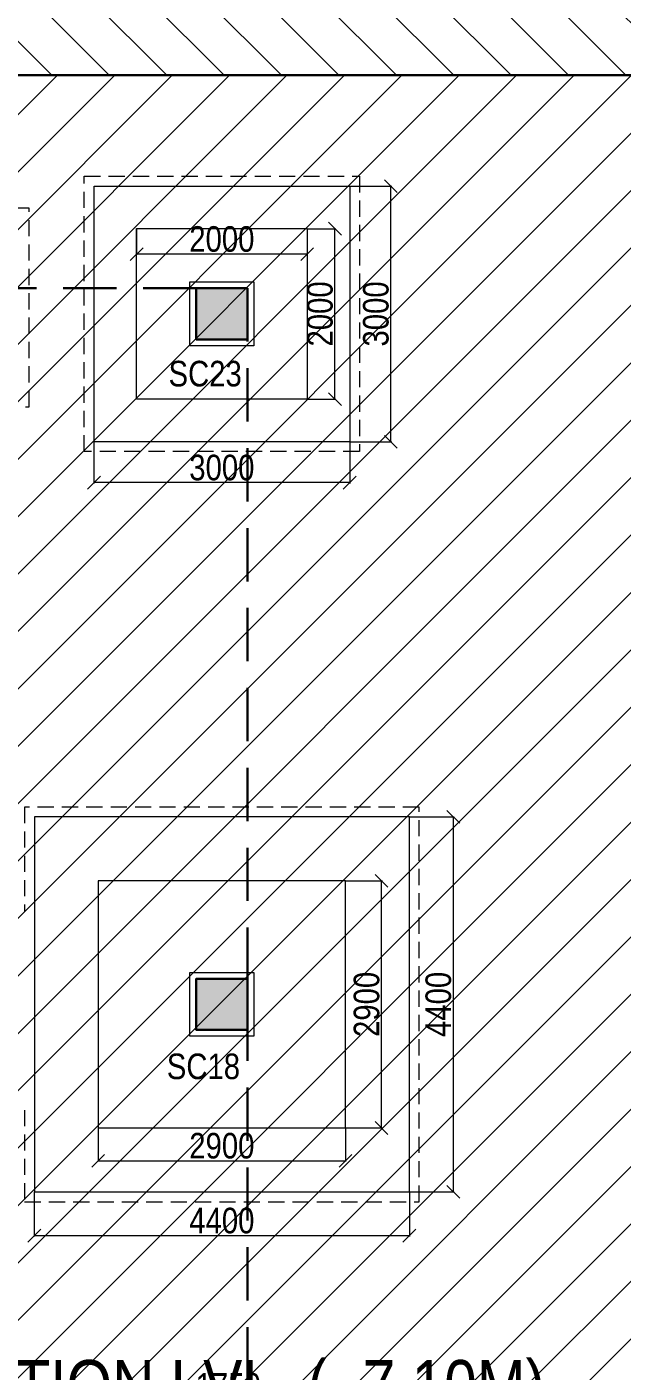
# Model space of a CAD drawing. Header units: millimetres. Extents: x 1112055 to 3390982, y -148532 to 766891.
# Drawn here: x 2777670 to 2784653, y 306215 to 321984 of the extents above; entities that cross this region are included whole.
import ezdxf

# ---------------------------------------------------------------- set-up
doc = ezdxf.new("R2010")
doc.units = ezdxf.units.MM
doc.header["$PDMODE"] = 35
doc.header["$PDSIZE"] = -25
doc.linetypes.add('DASHED2', pattern=[0.375, 0.25, -0.125])
doc.linetypes.add('Hidden', pattern=[9.525, 6.35, -3.175])
for name, color, linetype, lineweight in [('B COL. NO.', 3, 'Continuous', 20), ('B FINAL COLUMN', 1, 'Continuous', 30), ('B FOOTING', 49, 'Continuous', 20), ('B FOOTING DIM', 234, 'Continuous', 9), ('B P.C.C', 251, 'Continuous', 0), ('B TITLE BLOCK', 250, 'Continuous', 0), ('EXCAVATION LINE', 236, 'Continuous', 30)]:
    doc.layers.add(name, color=color, linetype=linetype, lineweight=lineweight)
doc.layers.add('B Pedestal', color=7, linetype='Continuous', lineweight=9, true_color=0x5c8948)
doc.layers.add('B-COL HT', color=7, linetype='Continuous', lineweight=0, true_color=0x4e4f45)
doc.styles.add('SWINC', font='swissc.ttf')
doc.dimstyles.new('BHOOMI', dxfattribs={"dimtxt": 230, "dimasz": 150, "dimexe": 10, "dimexo": 0, "dimgap": 25, "dimtad": 1, "dimdec": 0, "dimzin": 0, "dimdsep": 46, "dimtxsty": 'SWINC', "dimblk": 'OBLIQUE', "dimcen": 0.09, "dimclrd": 250, "dimclre": 250, "dimclrt": 256, "dimaunit": 1, "dimadec": 3, "dimazin": 0, "dimtfac": 1, "dimtdec": 0, "dimtofl": 0, "dimtmove": 1, "dimatfit": 3, "dimfxl": 100, "dimtolj": 1, "dimtzin": 0, "dimlwd": 9, "dimlwe": 5, "dimarcsym": 0})

# ---------------------------------------------------------------- blocks, each defined once
blk = doc.blocks.new('_Oblique')
at = {"color": 0, "linetype": 'ByBlock', "lineweight": -2}
blk.add_line((-0.5, -0.5), (0.5, 0.5), dxfattribs=at)
blk = doc.blocks.new('*D4160')
at = {"layer": 'B FOOTING DIM', "color": 250, "lineweight": 5, "ltscale": 0.5, "transparency": 16777216}
for p, q in [((2781457, 320117), (2781950, 320117)), ((2781940, 317117), (2781940, 320117)), ((2781457, 317117), (2781950, 317117))]:
    blk.add_line(p, q, dxfattribs=at)
at = {"layer": 'Defpoints', "color": 0, "transparency": 16777216}
for p in [(2781457, 320117), (2781940, 320117), (2781457, 317117)]:
    blk.add_point(p, dxfattribs=at)
at = {"layer": 'B FOOTING DIM', "color": 250, "lineweight": 5, "transparency": 16777216, "xscale": 150, "yscale": 150, "zscale": 150}
for p, rotation in [((2781940, 320117), 90), ((2781940, 317117), 270)]:
    blk.add_blockref('_Oblique', p, dxfattribs=dict(at, rotation=rotation))
at = {"layer": 'B FOOTING DIM', "transparency": 16777216, "insert": (2781765, 318617), "char_height": 300, "attachment_point": 5, "rotation": 90, "style": 'SWINC'}
blk.add_mtext('\\A1;3000', dxfattribs=at)
blk = doc.blocks.new('*D4161')
at = {"layer": 'B FOOTING DIM', "color": 250, "lineweight": 5, "ltscale": 0.5, "transparency": 16777216}
for p, q in [((2778457, 317117), (2778457, 316628)), ((2781457, 317117), (2781457, 316628)), ((2781457, 316638), (2778457, 316638))]:
    blk.add_line(p, q, dxfattribs=at)
at = {"layer": 'Defpoints', "color": 0, "transparency": 16777216}
for p in [(2778457, 317117), (2781457, 317117), (2778457, 316638)]:
    blk.add_point(p, dxfattribs=at)
at = {"layer": 'B FOOTING DIM', "color": 250, "lineweight": 5, "transparency": 16777216, "xscale": 150, "yscale": 150, "zscale": 150, "rotation": 180}
blk.add_blockref('_Oblique', (2778457, 316638), dxfattribs=at)
at = {"layer": 'B FOOTING DIM', "color": 250, "lineweight": 5, "transparency": 16777216, "xscale": 150, "yscale": 150, "zscale": 150}
blk.add_blockref('_Oblique', (2781457, 316638), dxfattribs=at)
at = {"layer": 'B FOOTING DIM', "transparency": 16777216, "insert": (2779957, 316813), "char_height": 300, "attachment_point": 5, "style": 'SWINC'}
blk.add_mtext('\\A1;3000', dxfattribs=at)
blk = doc.blocks.new('*D4162')
at = {"layer": 'B FOOTING DIM', "color": 250, "lineweight": 5, "ltscale": 0.5, "transparency": 16777216}
for p, q in [((2780957, 319617), (2781294, 319617)), ((2781284, 317617), (2781284, 319617)), ((2780957, 317617), (2781294, 317617))]:
    blk.add_line(p, q, dxfattribs=at)
at = {"layer": 'Defpoints', "color": 0, "transparency": 16777216}
for p in [(2780957, 319617), (2781284, 319617), (2780957, 317617)]:
    blk.add_point(p, dxfattribs=at)
at = {"layer": 'B FOOTING DIM', "color": 250, "lineweight": 5, "transparency": 16777216, "xscale": 150, "yscale": 150, "zscale": 150}
for p, rotation in [((2781284, 319617), 90), ((2781284, 317617), 270)]:
    blk.add_blockref('_Oblique', p, dxfattribs=dict(at, rotation=rotation))
at = {"layer": 'B FOOTING DIM', "transparency": 16777216, "insert": (2781109, 318617), "char_height": 300, "attachment_point": 5, "rotation": 90, "style": 'SWINC'}
blk.add_mtext('\\A1;2000', dxfattribs=at)
blk = doc.blocks.new('*D4163')
at = {"layer": 'B FOOTING DIM', "color": 250, "lineweight": 5, "ltscale": 0.5, "transparency": 16777216}
for p, q in [((2778957, 319617), (2778957, 319309)), ((2780957, 319617), (2780957, 319309)), ((2780957, 319319), (2778957, 319319))]:
    blk.add_line(p, q, dxfattribs=at)
at = {"layer": 'Defpoints', "color": 0, "transparency": 16777216}
for p in [(2778957, 319617), (2780957, 319617), (2778957, 319319)]:
    blk.add_point(p, dxfattribs=at)
at = {"layer": 'B FOOTING DIM', "color": 250, "lineweight": 5, "transparency": 16777216, "xscale": 150, "yscale": 150, "zscale": 150, "rotation": 180}
blk.add_blockref('_Oblique', (2778957, 319319), dxfattribs=at)
at = {"layer": 'B FOOTING DIM', "color": 250, "lineweight": 5, "transparency": 16777216, "xscale": 150, "yscale": 150, "zscale": 150}
blk.add_blockref('_Oblique', (2780957, 319319), dxfattribs=at)
at = {"layer": 'B FOOTING DIM', "transparency": 16777216, "insert": (2779957, 319494), "char_height": 300, "attachment_point": 5, "style": 'SWINC'}
blk.add_mtext('\\A1;2000', dxfattribs=at)
blk = doc.blocks.new('*D4182')
at = {"layer": 'B FOOTING DIM', "color": 250, "lineweight": 5, "ltscale": 0.5, "transparency": 16777216}
for p, q in [((2777757, 308317), (2777757, 307794)), ((2782157, 308317), (2782157, 307794)), ((2777757, 307804), (2782157, 307804))]:
    blk.add_line(p, q, dxfattribs=at)
at = {"layer": 'Defpoints', "color": 0, "transparency": 16777216}
for p in [(2777757, 308317), (2782157, 308317), (2782157, 307804)]:
    blk.add_point(p, dxfattribs=at)
at = {"layer": 'B FOOTING DIM', "color": 250, "lineweight": 5, "transparency": 16777216, "xscale": 150, "yscale": 150, "zscale": 150, "rotation": 180}
blk.add_blockref('_Oblique', (2777757, 307804), dxfattribs=at)
at = {"layer": 'B FOOTING DIM', "color": 250, "lineweight": 5, "transparency": 16777216, "xscale": 150, "yscale": 150, "zscale": 150}
blk.add_blockref('_Oblique', (2782157, 307804), dxfattribs=at)
at = {"layer": 'B FOOTING DIM', "transparency": 16777216, "insert": (2779957, 307979), "char_height": 300, "attachment_point": 5, "style": 'SWINC'}
blk.add_mtext('\\A1;4400', dxfattribs=at)
blk = doc.blocks.new('*D4183')
at = {"layer": 'B FOOTING DIM', "color": 250, "lineweight": 5, "ltscale": 0.5, "transparency": 16777216}
for p, q in [((2778507, 309067), (2778507, 308672)), ((2781407, 309067), (2781407, 308672)), ((2778507, 308682), (2781407, 308682))]:
    blk.add_line(p, q, dxfattribs=at)
at = {"layer": 'Defpoints', "color": 0, "transparency": 16777216}
for p in [(2778507, 309067), (2781407, 309067), (2781407, 308682)]:
    blk.add_point(p, dxfattribs=at)
at = {"layer": 'B FOOTING DIM', "color": 250, "lineweight": 5, "transparency": 16777216, "xscale": 150, "yscale": 150, "zscale": 150, "rotation": 180}
blk.add_blockref('_Oblique', (2778507, 308682), dxfattribs=at)
at = {"layer": 'B FOOTING DIM', "color": 250, "lineweight": 5, "transparency": 16777216, "xscale": 150, "yscale": 150, "zscale": 150}
blk.add_blockref('_Oblique', (2781407, 308682), dxfattribs=at)
at = {"layer": 'B FOOTING DIM', "transparency": 16777216, "insert": (2779957, 308857), "char_height": 300, "attachment_point": 5, "style": 'SWINC'}
blk.add_mtext('\\A1;2900', dxfattribs=at)
blk = doc.blocks.new('*D4184')
at = {"layer": 'B FOOTING DIM', "color": 250, "lineweight": 5, "ltscale": 0.5, "transparency": 16777216}
for p, q in [((2781407, 311967), (2781841, 311967)), ((2781831, 309067), (2781831, 311967)), ((2781407, 309067), (2781841, 309067))]:
    blk.add_line(p, q, dxfattribs=at)
at = {"layer": 'Defpoints', "color": 0, "transparency": 16777216}
for p in [(2781407, 311967), (2781831, 311967), (2781407, 309067)]:
    blk.add_point(p, dxfattribs=at)
at = {"layer": 'B FOOTING DIM', "color": 250, "lineweight": 5, "transparency": 16777216, "xscale": 150, "yscale": 150, "zscale": 150}
for p, rotation in [((2781831, 311967), 90), ((2781831, 309067), 270)]:
    blk.add_blockref('_Oblique', p, dxfattribs=dict(at, rotation=rotation))
at = {"layer": 'B FOOTING DIM', "transparency": 16777216, "insert": (2781656, 310517), "char_height": 300, "attachment_point": 5, "rotation": 90, "style": 'SWINC'}
blk.add_mtext('\\A1;2900', dxfattribs=at)
blk = doc.blocks.new('*D4185')
at = {"layer": 'B FOOTING DIM', "color": 250, "lineweight": 5, "ltscale": 0.5, "transparency": 16777216}
for p, q in [((2782157, 312717), (2782683, 312717)), ((2782673, 308317), (2782673, 312717)), ((2782157, 308317), (2782683, 308317))]:
    blk.add_line(p, q, dxfattribs=at)
at = {"layer": 'Defpoints', "color": 0, "transparency": 16777216}
for p in [(2782157, 312717), (2782673, 312717), (2782157, 308317)]:
    blk.add_point(p, dxfattribs=at)
at = {"layer": 'B FOOTING DIM', "color": 250, "lineweight": 5, "transparency": 16777216, "xscale": 150, "yscale": 150, "zscale": 150}
for p, rotation in [((2782673, 312717), 90), ((2782673, 308317), 270)]:
    blk.add_blockref('_Oblique', p, dxfattribs=dict(at, rotation=rotation))
at = {"layer": 'B FOOTING DIM', "transparency": 16777216, "insert": (2782498, 310517), "char_height": 300, "attachment_point": 5, "rotation": 90, "style": 'SWINC'}
blk.add_mtext('\\A1;4400', dxfattribs=at)
blk = doc.blocks.new('*D4311')
at = {"layer": 'B FOOTING DIM', "color": 250, "lineweight": 5, "ltscale": 0.5, "transparency": 16777216}
for p, q in [((2779157, 305367), (2779157, 305874)), ((2779157, 305864), (2780907, 305864)), ((2780907, 305367), (2780907, 305874))]:
    blk.add_line(p, q, dxfattribs=at)
at = {"layer": 'Defpoints', "color": 0, "transparency": 16777216}
for p in [(2780907, 305864), (2779157, 305367), (2780907, 305367)]:
    blk.add_point(p, dxfattribs=at)
at = {"layer": 'B FOOTING DIM', "color": 250, "lineweight": 5, "transparency": 16777216, "xscale": 150, "yscale": 150, "zscale": 150, "rotation": 180}
blk.add_blockref('_Oblique', (2779157, 305864), dxfattribs=at)
at = {"layer": 'B FOOTING DIM', "color": 250, "lineweight": 5, "transparency": 16777216, "xscale": 150, "yscale": 150, "zscale": 150}
blk.add_blockref('_Oblique', (2780907, 305864), dxfattribs=at)
at = {"layer": 'B FOOTING DIM', "transparency": 16777216, "insert": (2780032, 306039), "char_height": 300, "attachment_point": 5, "style": 'SWINC'}
blk.add_mtext('\\A1;1750', dxfattribs=at)

msp = doc.modelspace()

# ---------------------------------------------------------------- hatches: boundary and pattern name
at = {"layer": 'B-COL HT', "lineweight": 0}
h = msp.add_hatch(color=250, dxfattribs=at)
h.dxf.hatch_style = 1
h.paths.add_polyline_path([(2780257.3, 318317.4), (2779657.3, 318317.4), (2779657.3, 318917.4), (2780257.3, 318917.4)])
h = msp.add_hatch(color=250, dxfattribs=at)
h.dxf.hatch_style = 1
h.paths.add_polyline_path([(2780257.3, 310217.4), (2779657.3, 310217.4), (2779657.3, 310817.4), (2780257.3, 310817.4)])
at = {"layer": 'EXCAVATION LINE', "lineweight": 0}
h = msp.add_hatch(dxfattribs=at)
h.set_pattern_fill('ANSI31', color=250, scale=150, angle=270)
h.set_pattern_definition([(315, (931955.6, -148808.4), (336.7596, 336.7596), [])])
h.paths.add_polyline_path([(2806897.2, 349752.4), (2806897.2, 356982.4), (2814207.2, 356982.4), (2814207.2, 349752.4)])
h.paths.add_polyline_path([(2804690.6, 337547.4), (2804690.6, 337147.1), (2812646.9, 337147.1), (2812646.9, 329467.6), (2802846.9, 329467.6), (2802846.9, 331747.4), (2798890.6, 331747.4), (2798890.6, 337547.4)])
h.paths.add_polyline_path([(2753042.2, 321417.4), (2818615.6, 321417.4), (2818615.6, 375249.3), (2753042.2, 375249.3)])
h = msp.add_hatch(dxfattribs=at)
h.set_pattern_fill('ANSI31', color=250, scale=150)
h.set_pattern_definition([(45, (838855.95, -148808.4), (-336.7596, 336.7596), [])])
h.paths.add_polyline_path([(2753042.2, 321417.4), (2753042.2, 256852.4), (2759522.2, 256852.4), (2793592.2, 256852.4), (2793592.2, 269203.9), (2792242.2, 271633.9), (2792242.2, 303783.9), (2793592.2, 303783.9), (2793592.2, 306213.9), (2792242.2, 306213.9), (2792242.2, 321417.4)])

# ---------------------------------------------------------------- linework, layer by layer
at = {"color": 16, "linetype": 'DASHED2', "lineweight": 30, "ltscale": 2500}
msp.add_lwpolyline([(2754657.2, 318917.4), (2780257.3, 318917.4), (2780257.3, 290967.4), (2782657.3, 290967.4), (2782657.3, 290517.4), (2754657.2, 290517.4), (2754657.3, 318917.4)], dxfattribs=at)
at = {"layer": 'B FINAL COLUMN', "color": 1, "lineweight": 30}
for points in [[(2780257.3, 318317.4), (2779657.3, 318317.4), (2779657.3, 318917.4), (2780257.3, 318917.4)], [(2780257.3, 310217.4), (2779657.3, 310217.4), (2779657.3, 310817.4), (2780257.3, 310817.4)]]:
    msp.add_lwpolyline(points, close=True, dxfattribs=at)
at = {"layer": 'B FOOTING'}
for points in [[(2778457.3, 320117.4), (2781457.3, 320117.4), (2781457.3, 317117.4), (2778457.3, 317117.4)], [(2778957.3, 319617.4), (2780957.3, 319617.4), (2780957.3, 317617.4), (2778957.3, 317617.4)], [(2777757.3, 308317.4), (2782157.3, 308317.4), (2782157.3, 312717.4), (2777757.3, 312717.4)], [(2778507.3, 309067.4), (2781407.3, 309067.4), (2781407.3, 311967.4), (2778507.3, 311967.4)]]:
    msp.add_lwpolyline(points, close=True, dxfattribs=at)
at = {"layer": 'B P.C.C', "color": 250, "linetype": 'Hidden', "lineweight": 0, "ltscale": 30}
for points in [[(2778342.3, 320232.4), (2781572.3, 320232.4), (2781572.3, 317002.4), (2778342.3, 317002.4)], [(2775367.3, 317527.4), (2777697.3, 317527.4), (2777697.3, 319857.4), (2775367.3, 319857.4)]]:
    msp.add_lwpolyline(points, close=True, dxfattribs=at)
msp.add_lwpolyline([(2777642.3, 309277.4), (2777642.3, 308202.4), (2782272.3, 308202.4), (2782272.3, 312832.4), (2777642.3, 312832.4), (2777642.3, 311607.4)], dxfattribs=at)
at = {"layer": 'B Pedestal', "color": 87, "lineweight": 9}
for points in [[(2780332.3, 318242.4), (2779582.3, 318242.4), (2779582.3, 318992.4), (2780332.3, 318992.4)], [(2780332.3, 310142.4), (2779582.3, 310142.4), (2779582.3, 310892.4), (2780332.3, 310892.4)]]:
    msp.add_lwpolyline(points, close=True, dxfattribs=at)
at = {"layer": 'EXCAVATION LINE', "color": 75}
msp.add_lwpolyline([(2753042.2, 321417.4), (2818615.6, 321417.4), (2818615.6, 375249.3), (2753042.2, 375249.3)], close=True, dxfattribs=at)
at = {"layer": 'EXCAVATION LINE', "color": 96}
msp.add_lwpolyline([(2791596.1, 321417.4), (2753042.2, 321417.4), (2753042.2, 256852.4), (2793592.2, 256852.4), (2793592.2, 268516.4), (2793592.2, 268516.4)], dxfattribs=at)

# ---------------------------------------------------------------- texts
at = {"layer": 'B COL. NO.', "style": 'SWINC'}
for s, p in [('SC23', (2779331.5, 317766.8)), ('SC18', (2779311.3, 309640))]:
    msp.add_text(s, height=300, dxfattribs=at).set_placement(p)
at = {"layer": 'B TITLE BLOCK', "color": 251, "insert": (3070307.3, 318221.9), "char_height": 344.539, "attachment_point": 2, "style": 'SWINC'}
msp.add_mtext_dynamic_manual_height_columns('\\pxsm1,qj;{\\fBankGothic Lt BT|b0|i0|c0|p34;BHOOMI\\P\\ps*,q*;\\fGost|b0|i0|c0|p2;\\H0.8x;- CONSULTANTS -\\C1; }', width=667332.186, gutter_width=0, heights=[93867.9], dxfattribs=at)
at = {"layer": 'EXCAVATION LINE', "color": 96, "style": 'SWINC'}
msp.add_text('EXCAVATION LVL. (- 7.10M) ', height=600, dxfattribs=at).set_placement((2774735.9, 305744.8))

# ---------------------------------------------------------------- dimensions: what is measured, and where the dimension line sits
at = {"layer": 'B FOOTING DIM', "color": 250, "ltscale": 0.5}
for base, p1, p2, picture, middle in [((2781939.6, 320117.4), (2781457.3, 317117.4), (2781457.3, 320117.4), '*D4160', (2781764.6, 318617.4)), ((2781284.3, 319617.4), (2780957.3, 317617.4), (2780957.3, 319617.4), '*D4162', (2781109.3, 318617.4)), ((2782672.6, 312717.4), (2782157.3, 308317.4), (2782157.3, 312717.4), '*D4185', (2782497.6, 310517.4)), ((2781831.3, 311967.4), (2781407.3, 309067.4), (2781407.3, 311967.4), '*D4184', (2781656.3, 310517.4))]:
    dim = msp.add_linear_dim(base=base, p1=p1, p2=p2, angle=90, dimstyle='BHOOMI', override={"dimtxt": 300, "dimlwd": 5}, dxfattribs=at)
    dim.commit()
    dim.dimension.update_dxf_attribs({"geometry": picture, "text_midpoint": middle})
for base, p1, p2, picture, middle in [((2778957.3, 319319), (2780957.3, 319617.4), (2778957.3, 319617.4), '*D4163', (2779957.3, 319494)), ((2778457.3, 316638.1), (2781457.3, 317117.4), (2778457.3, 317117.4), '*D4161', (2779957.3, 316813.1)), ((2781407.3, 308682), (2778507.3, 309067.4), (2781407.3, 309067.4), '*D4183', (2779957.3, 308857)), ((2782157.3, 307803.5), (2777757.3, 308317.4), (2782157.3, 308317.4), '*D4182', (2779957.3, 307978.5)), ((2780907.3, 305863.8), (2779157.3, 305367.4), (2780907.3, 305367.4), '*D4311', (2780032.3, 306038.8))]:
    dim = msp.add_linear_dim(base=base, p1=p1, p2=p2, dimstyle='BHOOMI', override={"dimtxt": 300, "dimlwd": 5}, dxfattribs=at)
    dim.commit()
    dim.dimension.update_dxf_attribs({"geometry": picture, "text_midpoint": middle})

doc.saveas('drawing.dxf')
